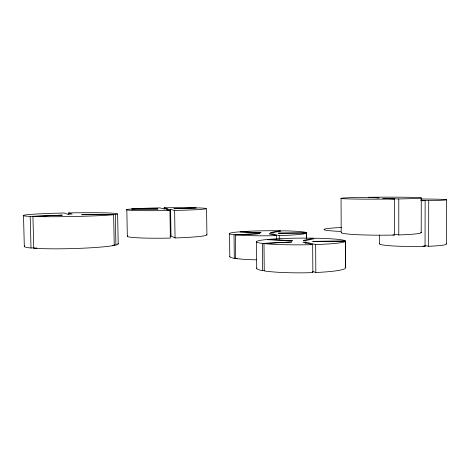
<?xml version="1.0" encoding="UTF-8"?>
<svg xmlns="http://www.w3.org/2000/svg" width="470" height="470" viewBox="0 0 470 470"><rect width="100%" height="100%" fill="white"/><g stroke="black" fill="none" stroke-linecap="round" stroke-linejoin="round"><path stroke-width="0.7" d="M420.709 232.18A40.021 2.597 0 0 1 398.783 234.935L398.789 198.939A40.12 0.981 -0.3 0 0 418.335 197.582A40.12 0.981 -0.3 0 0 368.645 197.3L379.061 197.87L364.603 197.359A40.12 0.981 -0.3 0 0 343.923 198.734A40.12 0.981 -0.3 0 0 394.395 199.01L394.401 235.053A40.021 2.597 0 0 1 341.49 232.303M421.202 232.679L421.267 197.97M379.572 243.572A33.435 2.597 0.2 0 0 425.045 246.386L425.139 200.678L421.144 200.455M446.189 243.812A33.435 2.597 0.2 0 1 428.622 246.274L428.728 200.614A33.54 0.887 -0.2 0 0 446.236 199.644A33.54 0.887 -0.2 0 0 420.891 199.004M446.341 244.065L446.5 199.756M34.145 247.755L31.014 248.007L30.192 216.388L62.287 215.131L32.935 216.5L33.752 248.231L36.883 247.978M256.849 267.929A44.415 4.765 -0.3 0 0 262.648 270.649L264.416 270.514M230.012 256.273A38.464 3.578 -0.5 0 0 234.301 258.312L235.864 258.206M234.301 258.312L234.031 234.759L259.986 233.655L235.347 234.894L235.617 258.512L237.18 258.406M262.648 270.649L262.389 243.395L291.858 241.956L263.999 243.578L264.257 270.92A44.415 4.765 -0.3 0 0 312.844 272.612L312.679 244.647L302.845 242.185L305.717 242.103L315.658 244.559A44.503 3.361 -0.4 0 0 345.444 241.222L345.544 267.877A44.415 4.765 -0.3 0 1 315.822 272.494L312.632 271.366M169.711 236.04L171.004 236.005L175.057 237.949A39.803 2.632 -1 0 0 206.495 234.454M164.212 209.238L164.189 207.805A39.88 1.404 -0.8 0 1 196.137 207.834L173.924 208.721L198.904 207.916A39.88 1.404 -0.8 0 1 174.623 210.437L170.575 209.414L166.045 209.497L169.94 210.525L170.387 238.079A39.803 2.632 -1 0 1 127.723 235.811M306.593 238.631L306.558 232.873L278.222 233.179L306.505 233.044L306.54 238.819M345.162 267.224A44.415 4.765 -0.3 0 1 345.462 267.559L345.368 240.998L312.709 241.363L345.444 241.222M113.769 245.04L115.925 245.052L115.315 214.467L81.71 214.696L113.623 214.667L114.245 245.422A46.977 3.443 -1.5 0 1 33.752 248.231M112.794 245.411L114.245 245.422M398.789 198.939L382.833 198.369L394.395 199.01M420.756 200.179L428.728 200.614M394.312 234.225L398.783 234.935M392.914 234.818L394.401 235.053M424.604 245.563L428.622 246.274M423.041 246.027L425.045 246.386M306.505 233.044A38.528 2.526 -0.5 0 1 279.256 235.576L271.86 233.749L269.345 233.813L276.66 235.64L276.695 239.289M164.189 207.805L167.796 208.715L163.372 208.792L159.9 207.875A39.88 1.404 -0.8 0 0 131.624 208.962L158.049 209.003L129.726 209.132A39.88 1.404 -0.8 0 0 169.94 210.525M68.708 214.349L68.673 212.91L72.157 214.097L67.545 214.197L64.22 213.004A47.076 1.839 -1 0 0 30.192 216.388M312.209 272.383L312.844 272.612M23.5 215.613L24.317 246.503M126.824 209.673L127.329 236.151M117.617 213.868L118.211 243.948M174.623 210.437L175.057 237.949M170.575 209.414L171.004 236.005M206.559 208.615L206.912 234.777M229.525 233.525L229.801 256.55M256.444 241.745L256.708 268.294M279.256 235.576L279.286 239.218M315.658 244.559L315.822 272.494M305.717 242.103L305.729 243.56M341.061 198.358L341.197 232.55M379.466 235.065L379.472 243.818M340.615 231.393A37.5 2.297 -0.1 0 1 341.402 227.545M312.679 244.647A44.503 3.361 -0.4 0 1 263.999 243.578M262.389 243.395A44.503 3.361 -0.4 0 1 265.856 239.624L292.452 240.722L267.694 239.447A44.503 3.361 -0.4 0 1 313.649 238.172L303.391 240.417L306.152 240.47L316.328 238.225A44.503 3.361 -0.4 0 1 345.368 240.998M425.139 200.678A33.54 0.887 -0.2 0 1 421.044 200.725M117.835 243.501A46.977 3.443 -1.5 0 1 115.925 245.052M31.014 248.007A46.977 3.443 -1.5 0 1 24.751 245.916M68.673 212.91A47.076 1.839 -1 0 1 115.315 214.467M113.623 214.667A47.076 1.839 -1 0 1 32.935 216.5M276.66 235.64A38.528 2.526 -0.5 0 1 235.347 234.894M234.031 234.759A38.528 2.526 -0.5 0 1 238.466 231.91L261.032 232.721L240.129 231.775A38.528 2.526 -0.5 0 1 280.555 230.758L270.62 232.474L272.982 232.515L282.852 230.799A38.528 2.526 -0.5 0 1 306.558 232.873M256.279 259.828A38.464 3.578 -0.5 0 1 235.617 258.512"/></g></svg>
